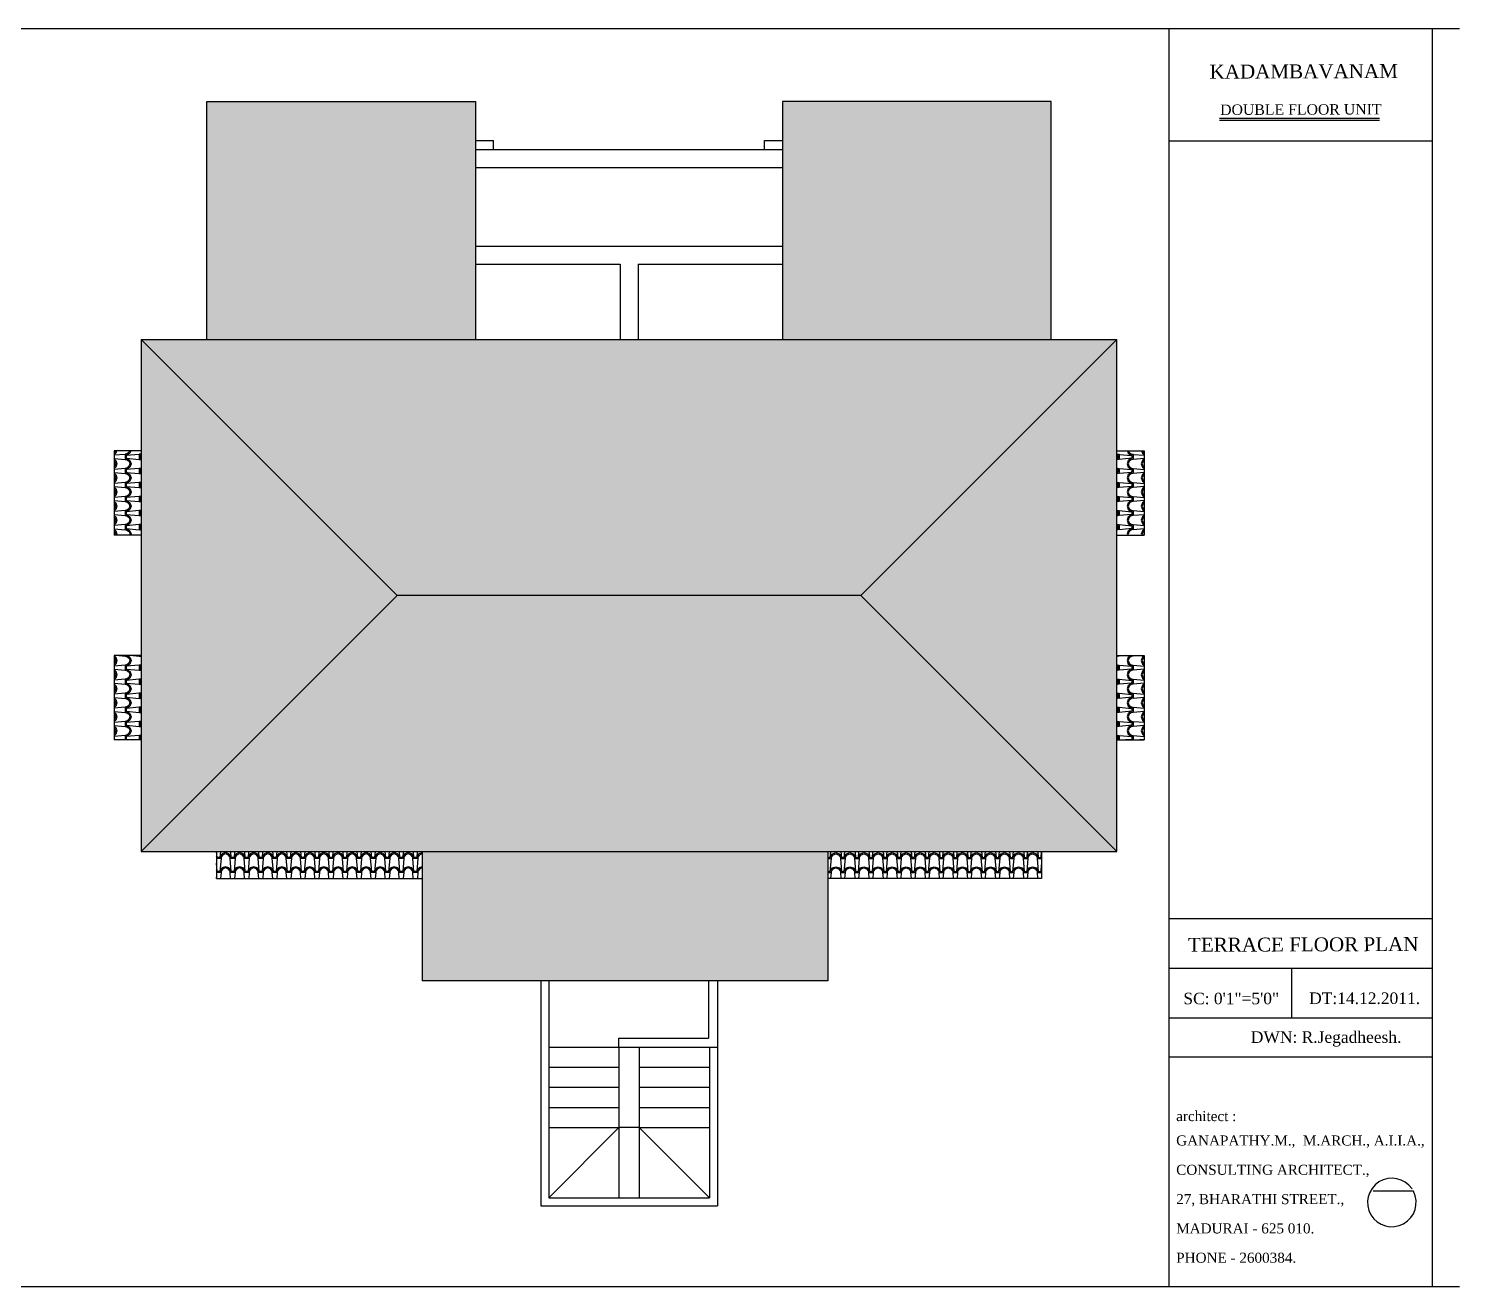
# Model space of a CAD drawing. Extents: x -4781 to 3971, y -2954 to -1072.
# Drawn here: x -284 to 429, y -2304 to -1677 of the extents above; entities that cross this region are included whole.
import ezdxf

# ---------------------------------------------------------------- set-up
doc = ezdxf.new("R2010")
doc.units = 0
doc.header["$LTSCALE"] = 20
doc.header["$MEASUREMENT"] = 0
doc.layers.get('0').update_dxf_attribs({"linetype": 'CONTINUOUS'})
for name, color, linetype in [('border', 230, 'CONTINUOUS'), ('BORTEXT', 2, 'CONTINUOUS'), ('Roof lilne', 31, 'CONTINUOUS'), ('TEXTS', 2, 'CONTINUOUS'), ('tile', 22, 'CONTINUOUS')]:
    doc.layers.add(name, color=color, linetype=linetype)
doc.styles.add('STYLE1', font='times_1.ttf')
doc.styles.add('style5', font='times_1.ttf')

msp = doc.modelspace()

# ---------------------------------------------------------------- hatches: boundary and pattern name
at = {"layer": 'tile', "lineweight": -2}
h = msp.add_hatch(dxfattribs=at)
h.set_pattern_fill('SPANTILE', color=256, scale=7, angle=180, style=0)
h.set_pattern_definition([(94.9697, (972.8045, -910.04046), (6.99993915, -84.00000736), [6.464304, -155.143247]), (0, (972.2445, -903.6005), (7, 7), [0.56, -6.44]), (180, (979.2445, -903.0405), (-7, -7), [1.96, -5.04]), (270, (977.2845, -903.0405), (7, -7), [0.7, -6.3]), (90, (972.8045, -903.7405), (-7, 7), [0.7, -6.3]), (180, (972.8045, -903.0405), (-7, -7), [0.56, -6.44]), (180, (979.2445, -903.6005), (-7, -7), [1.4, -5.6]), (265.0303, (977.8445, -903.60046), (-6.99993915, -84.00000736), [6.464304, -155.143247]), (232.6961, (977.8445, -903.95046), (90.99990123, 119.00007519), [1.848056, -182.95725]), (198.4349, (976.7245, -905.4205), (-14.000003, -6.9999888), [1.770874, -20.365065]), (161.5651, (975.0445, -905.9805), (14.000003, -6.9999888), [1.770874, -20.365065]), (127.3039, (973.3645, -905.42046), (-90.99990123, 119.00007519), [1.848056, -182.95725]), (200.2249, (976.3745, -904.93046), (76.99998085, 28.00005835), [1.417395, -140.321804]), (159.7751, (975.0445, -905.42046), (-76.99998085, 28.00005835), [1.417395, -140.321804]), (127.4054, (973.7145, -904.93046), (-70.00006967, 90.999947255), [1.498063, -148.308475]), (232.5946, (977.2845, -903.74046), (70.00006967, 90.999947255), [1.498063, -148.308475])])
h.paths.add_polyline_path([(-195.232, -1713.654), (-195.232, -1832.154), (-61.482, -1832.154), (-61.484, -1713.654)])
h = msp.add_hatch(dxfattribs=at)
h.set_pattern_fill('SPANTILE', color=256, scale=7, angle=180, style=0)
h.set_pattern_definition([(94.9697, (1263.809, -910.04046), (6.99993915, -84.00000736), [6.464304, -155.143247]), (0, (1263.249, -903.6005), (7, 7), [0.56, -6.44]), (180, (1270.249, -903.0405), (-7, -7), [1.96, -5.04]), (270, (1268.289, -903.0405), (7, -7), [0.7, -6.3]), (90, (1263.809, -903.7405), (-7, 7), [0.7, -6.3]), (180, (1263.809, -903.0405), (-7, -7), [0.56, -6.44]), (180, (1270.249, -903.6005), (-7, -7), [1.4, -5.6]), (265.0303, (1268.849, -903.60046), (-6.99993915, -84.00000736), [6.464304, -155.143247]), (232.6961, (1268.849, -903.95046), (90.99990123, 119.00007519), [1.848056, -182.95725]), (198.4349, (1267.729, -905.4205), (-14.000003, -6.9999888), [1.770874, -20.365065]), (161.5651, (1266.049, -905.9805), (14.000003, -6.9999888), [1.770874, -20.365065]), (127.3039, (1264.369, -905.42046), (-90.99990123, 119.00007519), [1.848056, -182.95725]), (200.2249, (1267.379, -904.93046), (76.99998085, 28.00005835), [1.417395, -140.321804]), (159.7751, (1266.049, -905.42046), (-76.99998085, 28.00005835), [1.417395, -140.321804]), (127.4054, (1264.719, -904.93046), (-70.00006967, 90.999947255), [1.498063, -148.308475]), (232.5946, (1268.289, -903.74046), (70.00006967, 90.999947255), [1.498063, -148.308475])])
h.paths.add_polyline_path([(225.268, -1832.154), (225.268, -1713.654), (91.521, -1713.654), (91.521, -1832.154)])
h = msp.add_hatch(dxfattribs=at)
h.set_pattern_fill('SPANTILE', color=256, scale=7, angle=180, style=0)
h.set_pattern_definition([(94.9697, (954.8045, -1034.54046), (6.99993915, -84.00000736), [6.464304, -155.143247]), (0, (954.2445, -1028.1005), (7, 7), [0.56, -6.44]), (180, (961.2445, -1027.5405), (-7, -7), [1.96, -5.04]), (270, (959.2845, -1027.5405), (7, -7), [0.7, -6.3]), (90, (954.8045, -1028.2405), (-7, 7), [0.7, -6.3]), (180, (954.8045, -1027.5405), (-7, -7), [0.56, -6.44]), (180, (961.2445, -1028.1005), (-7, -7), [1.4, -5.6]), (265.0303, (959.8445, -1028.10046), (-6.99993915, -84.00000736), [6.464304, -155.143247]), (232.6961, (959.8445, -1028.45046), (90.99990123, 119.00007519), [1.848056, -182.95725]), (198.4349, (958.7245, -1029.9205), (-14.000003, -6.9999888), [1.770874, -20.365065]), (161.5651, (957.0445, -1030.4805), (14.000003, -6.9999888), [1.770874, -20.365065]), (127.3039, (955.3645, -1029.92046), (-90.99990123, 119.00007519), [1.848056, -182.95725]), (200.2249, (958.3745, -1029.43046), (76.99998085, 28.00005835), [1.417395, -140.321804]), (159.7751, (957.0445, -1029.92046), (-76.99998085, 28.00005835), [1.417395, -140.321804]), (127.4054, (955.7145, -1029.43046), (-70.00006967, 90.999947255), [1.498063, -148.308475]), (232.5946, (959.2845, -1028.24046), (70.00006967, 90.999947255), [1.498063, -148.308475])])
h.paths.add_polyline_path([(130.518, -1959.654), (258.018, -1832.154), (-227.982, -1832.154), (-100.482, -1959.654)])
h = msp.add_hatch(dxfattribs=at)
h.set_pattern_fill('SPANTILE', color=256, scale=7, angle=270, style=0)
h.set_pattern_definition([(184.9697, (-69.14628, -6.44), (84.00000736, 6.99993915), [6.464304, -155.143247]), (90, (-75.586, -7), (-7, 7), [0.56, -6.44]), (270, (-76.146, 0), (7, -7), [1.96, -5.04]), (0, (-76.146, -1.96), (7, 7), [0.7, -6.3]), (180, (-75.446, -6.44), (-7, -7), [0.7, -6.3]), (270, (-76.146, -6.44), (7, -7), [0.56, -6.44]), (270, (-75.586, -1e-16), (7, -7), [1.4, -5.6]), (355.0303, (-75.58628, -1.4), (84.00000736, -6.99993915), [6.464304, -155.143247]), (322.6961, (-75.23628, -1.4), (-119.000075192, 90.99990123), [1.848056, -182.95725]), (288.4349, (-73.7663, -2.52), (6.9999888, -14.000003), [1.770874, -20.365065]), (251.5651, (-73.2063, -4.2), (6.9999888, 14.000003), [1.770874, -20.365065]), (217.3039, (-73.76628, -5.88), (-119.000075192, -90.99990123), [1.848056, -182.95725]), (290.2249, (-74.25628, -2.87), (-28.00005835, 76.99998085), [1.417395, -140.321804]), (249.7751, (-73.76628, -4.2), (-28.00005835, -76.99998085), [1.417395, -140.321804]), (217.4054, (-74.25628, -5.53), (-90.999947255, -70.00006967), [1.498063, -148.308475]), (322.5946, (-75.44628, -1.96), (-90.999947255, 70.00006967), [1.498063, -148.308475])])
h.paths.add_polyline_path([(-100.482, -1959.654), (-227.982, -1832.154), (-227.982, -2087.154)])
h = msp.add_hatch(dxfattribs=at)
h.set_pattern_fill('SPANTILE', color=256, scale=7, angle=90, style=0)
h.set_pattern_definition([(4.9697, (-83.14628, 6.44), (-84.00000736, -6.99993915), [6.464304, -155.143247]), (270, (-76.706, 7), (7, -7), [0.56, -6.44]), (90, (-76.146, 0), (-7, 7), [1.96, -5.04]), (180, (-76.146, 1.96), (-7, -7), [0.7, -6.3]), (0, (-76.846, 6.44), (7, 7), [0.7, -6.3]), (90, (-76.146, 6.44), (-7, 7), [0.56, -6.44]), (90, (-76.706, 3e-17), (-7, 7), [1.4, -5.6]), (175.0303, (-76.70628, 1.4), (-84.00000736, 6.99993915), [6.464304, -155.143247]), (142.6961, (-77.05628, 1.4), (119.000075192, -90.99990123), [1.848056, -182.95725]), (108.4349, (-78.5263, 2.52), (-6.9999888, 14.000003), [1.770874, -20.365065]), (71.5651, (-79.0863, 4.2), (-6.9999888, -14.000003), [1.770874, -20.365065]), (37.3039, (-78.52628, 5.88), (119.000075192, 90.99990123), [1.848056, -182.95725]), (110.2249, (-78.03628, 2.87), (28.00005835, -76.99998085), [1.417395, -140.321804]), (69.7751, (-78.52628, 4.2), (28.00005835, 76.99998085), [1.417395, -140.321804]), (37.4054, (-78.03628, 5.53), (90.999947255, 70.00006967), [1.498063, -148.308475]), (142.5946, (-76.84628, 1.96), (90.999947255, -70.00006967), [1.498063, -148.308475])])
h.paths.add_polyline_path([(258.018, -1832.154), (130.518, -1959.654), (258.018, -2087.154)])
h = msp.add_hatch(dxfattribs=at)
h.set_pattern_fill('SPANTILE', color=256, scale=7, angle=270, style=0)
h.set_pattern_definition([(184.9697, (2872.01773, -6.44), (84.00000736, 6.99993915), [6.464304, -155.143247]), (90, (2865.578, -7), (-7, 7), [0.56, -6.44]), (270, (2865.018, 0), (7, -7), [1.96, -5.04]), (0, (2865.018, -1.96), (7, 7), [0.7, -6.3]), (180, (2865.718, -6.44), (-7, -7), [0.7, -6.3]), (270, (2865.018, -6.44), (7, -7), [0.56, -6.44]), (270, (2865.578, -1e-16), (7, -7), [1.4, -5.6]), (355.0303, (2865.57773, -1.4), (84.00000736, -6.99993915), [6.464304, -155.143247]), (322.6961, (2865.92773, -1.4), (-119.000075192, 90.99990123), [1.848056, -182.95725]), (288.4349, (2867.3977, -2.52), (6.9999888, -14.000003), [1.770874, -20.365065]), (251.5651, (2867.9577, -4.2), (6.9999888, 14.000003), [1.770874, -20.365065]), (217.3039, (2867.39773, -5.88), (-119.000075192, -90.99990123), [1.848056, -182.95725]), (290.2249, (2866.90773, -2.87), (-28.00005835, 76.99998085), [1.417395, -140.321804]), (249.7751, (2867.39773, -4.2), (-28.00005835, -76.99998085), [1.417395, -140.321804]), (217.4054, (2866.90773, -5.53), (-90.999947255, -70.000069668), [1.498063, -148.308475]), (322.5946, (2865.71773, -1.96), (-90.999947255, 70.000069668), [1.498063, -148.308475])])
h.paths.add_polyline_path([(-227.982, -1989.654), (-241.482, -1989.654), (-241.482, -2031.654), (-227.982, -2031.654)])
h.paths.add_polyline_path([(-241.482, -1929.654), (-227.982, -1929.654), (-227.982, -1887.654), (-241.482, -1887.654)])
h = msp.add_hatch(dxfattribs=at)
h.set_pattern_fill('SPANTILE', color=256, scale=7, angle=270, style=0)
h.set_pattern_definition([(355.0303, (-2841.98186, -6.44), (-84.00000736, 6.99993915), [6.464304, -155.143247]), (90, (-2835.542, -7), (7, 7), [0.56, -6.44]), (270, (-2834.982, 0), (-7, -7), [1.96, -5.04]), (180, (-2834.982, -1.96), (-7, 7), [0.7, -6.3]), (7e-15, (-2835.682, -6.44), (7, -7), [0.7, -6.3]), (270, (-2834.982, -6.44), (-7, -7), [0.56, -6.44]), (270, (-2835.542, -1e-16), (-7, -7), [1.4, -5.6]), (184.9697, (-2835.54186, -1.4), (-84.00000736, -6.99993915), [6.464304, -155.143247]), (217.3039, (-2835.89186, -1.4), (119.000075192, 90.99990123), [1.848056, -182.95725]), (251.5651, (-2837.3619, -2.52), (-6.9999888, -14.000003), [1.770874, -20.365065]), (288.4349, (-2837.9219, -4.2), (-6.9999888, 14.000003), [1.770874, -20.365065]), (322.6961, (-2837.36186, -5.88), (119.000075192, -90.99990123), [1.848056, -182.95725]), (249.7751, (-2836.87186, -2.87), (28.00005835, 76.99998085), [1.417395, -140.321804]), (290.2249, (-2837.36186, -4.2), (28.00005835, -76.99998085), [1.417395, -140.321804]), (322.5946, (-2836.87186, -5.53), (90.999947255, -70.000069668), [1.498063, -148.308475]), (217.4054, (-2835.68186, -1.96), (90.999947255, 70.000069668), [1.498063, -148.308475])])
h.paths.add_polyline_path([(258.018, -1989.654), (271.518, -1989.654), (271.518, -2031.654), (258.018, -2031.654)])
h.paths.add_polyline_path([(271.518, -1929.654), (258.018, -1929.654), (258.018, -1887.654), (271.518, -1887.654)])
h = msp.add_hatch(dxfattribs=at)
h.set_pattern_fill('SPANTILE', color=256, scale=7, angle=180, style=0)
h.set_pattern_definition([(265.0303, (954.8045, -2884.7678), (6.99993915, 84.00000736), [6.464304, -155.143247]), (0, (954.2445, -2891.208), (7, -7), [0.56, -6.44]), (180, (961.2445, -2891.768), (-7, 7), [1.96, -5.04]), (90, (959.2845, -2891.768), (7, 7), [0.7, -6.3]), (270, (954.8045, -2891.068), (-7, -7), [0.7, -6.3]), (180, (954.8045, -2891.768), (-7, 7), [0.56, -6.44]), (180, (961.2445, -2891.208), (-7, 7), [1.4, -5.6]), (94.9697, (959.8445, -2891.2078), (-6.99993915, 84.00000736), [6.464304, -155.143247]), (127.3039, (959.8445, -2890.8578), (90.99990123, -119.00007519), [1.848056, -182.95725]), (161.5651, (958.7245, -2889.3878), (-14.000003, 6.9999888), [1.770874, -20.365065]), (198.4349, (957.0445, -2888.8278), (14.000003, 6.9999888), [1.770874, -20.365065]), (232.6961, (955.3645, -2889.3878), (-90.99990123, -119.00007519), [1.848056, -182.95725]), (159.7751, (958.3745, -2889.8778), (76.99998085, -28.00005835), [1.417395, -140.321804]), (200.2249, (957.0445, -2889.3878), (-76.99998085, -28.00005835), [1.417395, -140.321804]), (232.5946, (955.7145, -2889.8778), (-70.00006967, -90.999947255), [1.498063, -148.308475]), (127.4054, (959.2845, -2891.0678), (70.00006967, -90.999947255), [1.498063, -148.308475])])
h.paths.add_polyline_path([(258.018, -2087.154), (130.518, -1959.654), (-100.482, -1959.654), (-227.982, -2087.154)])
h = msp.add_hatch(dxfattribs=at)
h.set_pattern_fill('SPANTILE', color=9, scale=7, angle=180, style=0)
h.set_pattern_definition([(265.0303, (987.8075, -2902.7678), (6.99993915, 84.00000736), [6.464304, -155.143247]), (0, (987.2475, -2909.208), (7, -7), [0.56, -6.44]), (180, (994.2475, -2909.768), (-7, 7), [1.96, -5.04]), (90, (992.2875, -2909.768), (7, 7), [0.7, -6.3]), (270, (987.8075, -2909.068), (-7, -7), [0.7, -6.3]), (180, (987.8075, -2909.768), (-7, 7), [0.56, -6.44]), (180, (994.2475, -2909.208), (-7, 7), [1.4, -5.6]), (94.9697, (992.8475, -2909.2078), (-6.99993915, 84.00000736), [6.464304, -155.143247]), (127.3039, (992.8475, -2908.8578), (90.99990123, -119.00007519), [1.848056, -182.95725]), (161.5651, (991.7275, -2907.3878), (-14.000003, 6.9999888), [1.770874, -20.365065]), (198.4349, (990.0475, -2906.8278), (14.000003, 6.9999888), [1.770874, -20.365065]), (232.6961, (988.3675, -2907.3878), (-90.99990123, -119.00007519), [1.848056, -182.95725]), (159.7751, (991.3775, -2907.8778), (76.99998085, -28.00005835), [1.417395, -140.321804]), (200.2249, (990.0475, -2907.3878), (-76.99998085, -28.00005835), [1.417395, -140.321804]), (232.5946, (988.7175, -2907.8778), (-70.00006967, -90.999947255), [1.498063, -148.308475]), (127.4054, (992.2875, -2909.0678), (70.00006967, -90.999947255), [1.498063, -148.308475])])
h.paths.add_polyline_path([(-87.979, -2087.154), (-190.481, -2087.154), (-190.481, -2100.654), (-87.979, -2100.654)])
h = msp.add_hatch(dxfattribs=at)
h.set_pattern_fill('SPANTILE', color=256, scale=7, angle=180, style=0)
h.set_pattern_definition([(265.0303, (1084.309, -2952.2678), (6.99993915, 84.00000736), [6.464304, -155.143247]), (0, (1083.749, -2958.708), (7, -7), [0.56, -6.44]), (180, (1090.749, -2959.268), (-7, 7), [1.96, -5.04]), (90, (1088.789, -2959.268), (7, 7), [0.7, -6.3]), (270, (1084.309, -2958.568), (-7, -7), [0.7, -6.3]), (180, (1084.309, -2959.268), (-7, 7), [0.56, -6.44]), (180, (1090.749, -2958.708), (-7, 7), [1.4, -5.6]), (94.9697, (1089.349, -2958.7078), (-6.99993915, 84.00000736), [6.464304, -155.143247]), (127.3039, (1089.349, -2958.3578), (90.99990123, -119.00007519), [1.848056, -182.95725]), (161.5651, (1088.229, -2956.8878), (-14.000003, 6.9999888), [1.770874, -20.365065]), (198.4349, (1086.549, -2956.3278), (14.000003, 6.9999888), [1.770874, -20.365065]), (232.6961, (1084.869, -2956.8878), (-90.99990123, -119.00007519), [1.848056, -182.95725]), (159.7751, (1087.879, -2957.3778), (76.99998085, -28.00005835), [1.417395, -140.321804]), (200.2249, (1086.549, -2956.8878), (-76.99998085, -28.00005835), [1.417395, -140.321804]), (232.5946, (1085.219, -2957.3778), (-70.00006967, -90.999947255), [1.498063, -148.308475]), (127.4054, (1088.789, -2958.5678), (70.00006967, -90.999947255), [1.498063, -148.308475])])
h.paths.add_polyline_path([(114.02, -2087.154), (-87.979, -2087.154), (-87.979, -2151.654), (114.02, -2151.654)])
h = msp.add_hatch(dxfattribs=at)
h.set_pattern_fill('SPANTILE', color=9, scale=7, angle=180, style=0)
h.set_pattern_definition([(274.9697, (-957.76783, -2902.7678), (-6.99993915, 84.00000736), [6.464304, -155.143247]), (180, (-957.208, -2909.208), (-7, -7), [0.56, -6.44]), (7e-15, (-964.208, -2909.768), (7, 7), [1.96, -5.04]), (90, (-962.248, -2909.768), (-7, 7), [0.7, -6.3]), (270, (-957.768, -2909.068), (7, -7), [0.7, -6.3]), (7e-15, (-957.768, -2909.768), (7, 7), [0.56, -6.44]), (7e-15, (-964.208, -2909.208), (7, 7), [1.4, -5.6]), (85.0303, (-962.80783, -2909.2078), (6.99993915, 84.00000736), [6.464304, -155.143247]), (52.6961, (-962.80783, -2908.8578), (-90.99990123, -119.00007519), [1.848056, -182.95725]), (18.4349, (-961.6878, -2907.3878), (14.000003, 6.9999888), [1.770874, -20.365065]), (341.5651, (-960.0078, -2906.8278), (-14.000003, 6.9999888), [1.770874, -20.365065]), (307.3039, (-958.32783, -2907.3878), (90.99990123, -119.00007519), [1.848056, -182.95725]), (20.2249, (-961.33783, -2907.8778), (-76.99998085, -28.00005835), [1.417395, -140.321804]), (339.7751, (-960.00783, -2907.3878), (76.99998085, -28.00005835), [1.417395, -140.321804]), (307.4054, (-958.67783, -2907.8778), (70.00006967, -90.999947255), [1.498063, -148.308475]), (52.5946, (-962.24783, -2909.0678), (-70.00006967, -90.999947255), [1.498063, -148.308475])])
h.paths.add_polyline_path([(220.519, -2087.154), (114.02, -2087.154), (114.02, -2100.654), (220.519, -2100.654)])

# ---------------------------------------------------------------- linework, layer by layer
at = {"color": 8, "lineweight": -2}
for p, q in [((-61.484, -1733.154), (-52.484, -1733.154)), ((-61.484, -1737.654), (91.522, -1737.654)), ((-52.484, -1737.654), (-52.484, -1733.154)), ((82.516, -1733.154), (91.522, -1733.154)), ((82.516, -1737.654), (82.516, -1733.154)), ((91.522, -1746.654), (-61.478, -1746.654))]:
    msp.add_line(p, q, dxfattribs=at)
at = {"color": 9, "lineweight": -2}
for p, q in [((-61.483, -1785.654), (91.521, -1785.656)), ((-61.483, -1794.654), (10.524, -1794.655)), ((10.524, -1794.655), (10.524, -1832.154)), ((19.524, -1794.655), (91.521, -1794.656)), ((19.524, -1794.655), (19.524, -1832.154))]:
    msp.add_line(p, q, dxfattribs=at)
at = {"color": 9}
for p, q in [((-28.98, -2151.654), (-28.98, -2263.654)), ((-24.98, -2151.654), (-24.98, -2259.654)), ((54.52, -2151.654), (54.52, -2180.154)), ((59.02, -2151.654), (59.02, -2263.654)), ((10.02, -2180.154), (54.52, -2180.154)), ((10.02, -2184.654), (10.02, -2180.154)), ((-24.98, -2184.654), (10.02, -2184.654)), ((10.02, -2184.654), (20.02, -2184.654)), ((10.02, -2184.654), (10.02, -2224.654)), ((20.02, -2184.654), (59.02, -2184.654)), ((20.02, -2184.654), (20.02, -2224.654)), ((55.02, -2184.654), (55.02, -2259.654)), ((-24.98, -2194.654), (10.02, -2194.654)), ((20.02, -2194.654), (55.02, -2194.654)), ((-24.98, -2204.654), (10.02, -2204.654)), ((20.02, -2204.654), (55.02, -2204.654)), ((-24.98, -2214.654), (10.02, -2214.654)), ((20.02, -2214.654), (55.02, -2214.654)), ((-24.98, -2224.654), (10.02, -2224.654)), ((10.02, -2224.654), (-24.98, -2259.654)), ((10.02, -2224.654), (10.02, -2259.654)), ((20.02, -2224.654), (10.02, -2224.654)), ((20.02, -2224.654), (55.02, -2224.654)), ((20.02, -2224.654), (20.02, -2259.654)), ((20.02, -2224.654), (55.02, -2259.654)), ((-28.98, -2263.654), (59.02, -2263.654)), ((-24.98, -2259.654), (55.02, -2259.654))]:
    msp.add_line(p, q, dxfattribs=at)
at = {"layer": 'border', "lineweight": -2}
for p, q in [((-2327.034, -1677.366), (428.566, -1677.366)), ((-2327.034, -2303.821), (428.566, -2303.821))]:
    msp.add_line(p, q, dxfattribs=at)
at = {"layer": 'border', "color": 13}
for p, q in [((283.824, -1677.366), (283.824, -2303.821)), ((415.055, -1677.366), (415.055, -2303.821)), ((283.824, -1733.24), (415.055, -1733.24)), ((283.824, -2120.548), (415.055, -2120.548)), ((283.824, -2145.368), (415.055, -2145.368)), ((344.89, -2145.368), (344.89, -2170)), ((283.87, -2170), (415.055, -2170)), ((283.824, -2189.421), (415.055, -2189.421))]:
    msp.add_line(p, q, dxfattribs=at)
at = {"layer": 'BORTEXT'}
msp.add_lwpolyline([(404.977, -2255.276, 34.7524071), (405.684, -2256.475), (385.57, -2256.475)], format="xyb", dxfattribs=at)
at = {"layer": 'Roof lilne'}
for p, q in [((-195.232, -1832.154), (-195.232, -1713.654)), ((-195.232, -1713.654), (-61.484, -1713.654)), ((-61.484, -1713.654), (-61.482, -1832.154)), ((91.522, -1713.654), (91.521, -1832.154)), ((225.268, -1713.654), (91.522, -1713.654)), ((225.268, -1832.154), (225.268, -1713.654)), ((-227.982, -1832.154), (-227.982, -2087.154)), ((-227.982, -1832.154), (258.018, -1832.154)), ((-227.982, -1832.154), (-100.482, -1959.654)), ((258.018, -1832.154), (130.518, -1959.654)), ((258.018, -2087.154), (258.018, -1832.154)), ((-241.482, -1887.654), (-241.482, -1929.654)), ((-227.982, -1887.654), (-241.482, -1887.654)), ((258.018, -1887.654), (271.518, -1887.654)), ((271.518, -1887.654), (271.518, -1929.654)), ((-227.982, -1929.654), (-241.482, -1929.654)), ((258.018, -1929.654), (271.518, -1929.654)), ((-227.982, -2087.154), (-100.482, -1959.654)), ((130.518, -1959.654), (-100.482, -1959.654)), ((258.018, -2087.154), (130.518, -1959.654)), ((-241.482, -1989.654), (-241.482, -2031.654)), ((-227.982, -1989.654), (-241.482, -1989.654)), ((258.018, -1989.654), (271.518, -1989.654)), ((271.518, -1989.654), (271.518, -2031.654)), ((-227.982, -2031.654), (-241.482, -2031.654)), ((258.018, -2031.654), (271.518, -2031.654)), ((-227.982, -2087.154), (258.018, -2087.154)), ((-87.979, -2087.154), (-87.979, -2151.654)), ((114.02, -2087.154), (114.02, -2151.654)), ((114.02, -2151.654), (-87.979, -2151.654))]:
    msp.add_line(p, q, dxfattribs=at)
at = {"layer": 'Roof lilne', "color": 9}
for p, q in [((-190.481, -2087.154), (-190.481, -2100.654)), ((220.519, -2087.154), (220.519, -2100.654)), ((-190.481, -2100.654), (-87.979, -2100.654)), ((220.519, -2100.654), (114.02, -2100.654))]:
    msp.add_line(p, q, dxfattribs=at)
at = {"layer": 'TEXTS', "color": 7}
for p, q in [((388.719, -1722.188), (309.168, -1722.188)), ((388.719, -1723.18), (309.168, -1723.18))]:
    msp.add_line(p, q, dxfattribs=at)

# ---------------------------------------------------------------- texts
at = {"layer": 'BORTEXT', "color": 7, "style": 'style5'}
for s, p in [('SC: 0\'1"=5\'0"', (291.092, -2163.307)), ('DT:14.12.2011.', (353.742, -2163.171)), ('DWN: R.Jegadheesh.', (324.694, -2182.526))]:
    msp.add_text(s, height=5.75, dxfattribs=at).set_placement(p)
at = {"layer": 'BORTEXT', "style": 'style5'}
for s, p in [('architect :', (287.522, -2221.508)), ('GANAPATHY.M.,  M.ARCH., A.I.I.A.,', (287.522, -2233.646)), ('CONSULTING ARCHITECT.,', (287.522, -2248.256)), ('27, BHARATHI STREET.,', (287.522, -2262.866)), ('MADURAI - 625 010.', (287.522, -2277.436)), ('PHONE - 2600384.', (287.522, -2292.046))]:
    msp.add_text(s, height=5, dxfattribs=at).set_placement(p)
at = {"layer": 'TEXTS', "style": 'STYLE1'}
for s, p in [('KADAMBAVANAM', (304.143, -1702.301)), ('TERRACE FLOOR PLAN', (293.414, -2137.184))]:
    msp.add_text(s, height=6.94286, rotation=0.208415, dxfattribs=at).set_placement(p)
at = {"layer": 'TEXTS', "color": 7, "style": 'STYLE1'}
msp.add_text('DOUBLE FLOOR UNIT', height=5.20714, rotation=0.208415, dxfattribs=at).set_placement((309.412, -1720.38))

doc.saveas('drawing.dxf')
